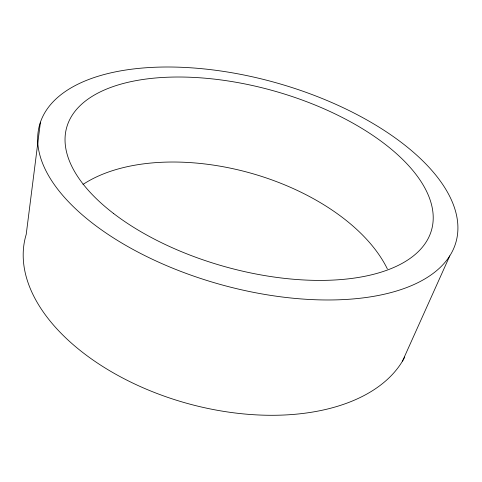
<?xml version="1.0" encoding="UTF-8"?>
<svg xmlns="http://www.w3.org/2000/svg" width="482" height="482" viewBox="0 0 482 482"><rect width="100%" height="100%" fill="white"/><g stroke="black" fill="none" stroke-linecap="round" stroke-linejoin="round"><path stroke-width="0.72" d="M40.434 122.193L26.209 234.421A199.542 117.71 15.7 0 0 173.369 399.247A199.542 117.71 15.7 0 0 404.76 357.048M402.494 361.108L449.766 255.888A216.285 104.624 15.7 0 0 196.969 68.257A216.285 104.624 15.7 0 0 96.617 226.335A216.285 104.624 15.7 0 0 449.766 255.888M82.994 184.437A176.876 101.419 15.7 0 1 249.724 172.851A176.876 101.419 15.7 0 1 387.353 268.914M113.613 213.526A189.492 91.219 15.7 0 0 424.787 244.049A189.492 91.219 15.7 0 0 208.983 78.554A189.492 91.219 15.7 0 0 113.613 213.526"/></g></svg>
